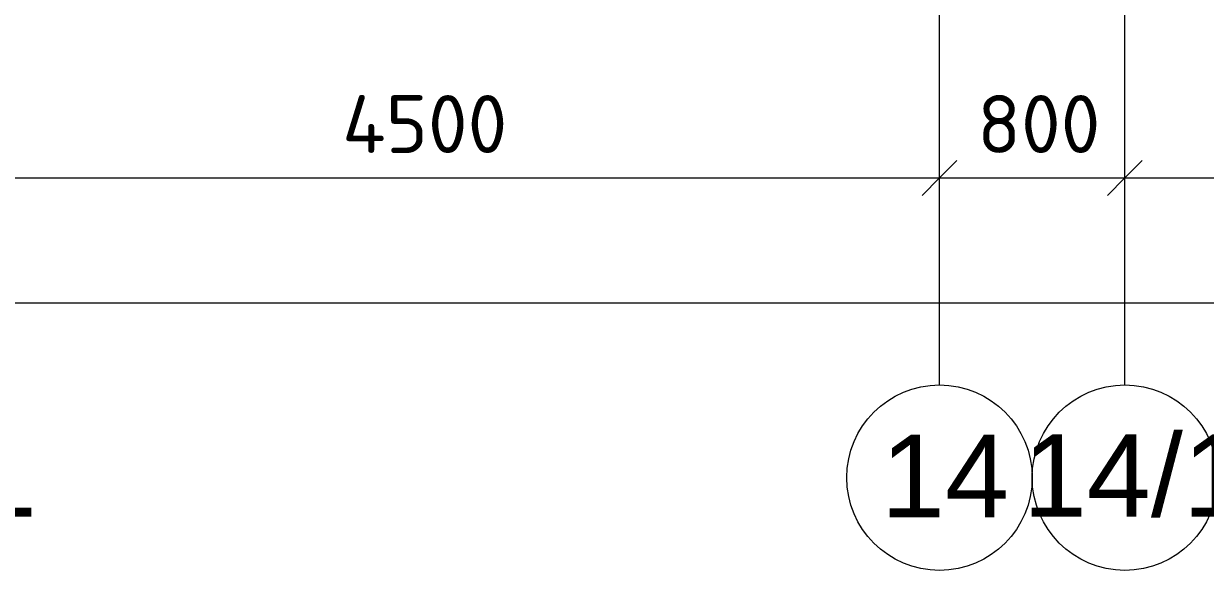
# Model space of a CAD drawing. Header units: millimetres. Extents: x -3817 to 677485, y -22715 to 103890.
# Drawn here: x 43951 to 49051, y -795 to 1564 of the extents above; entities that cross this region are included whole.
import ezdxf

# ---------------------------------------------------------------- set-up
doc = ezdxf.new("R2010")
doc.units = ezdxf.units.MM
doc.layers.add('PDF _Геометрия', color=7, linetype='Continuous', true_color=0x1d1d1d)
doc.layers.add('PDF _Текст', color=7, linetype='Continuous')
doc.styles.add('PDF ArialMT', font='arial.ttf')
doc.styles.add('PDF ISOCPEUR', font='isocpeur.ttf')

msp = doc.modelspace()

# ---------------------------------------------------------------- linework, layer by layer
at = {"layer": 'PDF _Геометрия', "color": 253, "lineweight": 9, "true_color": 0xaaaaaa}
for points in [[(47903.3, 5.1), (47903.3, 2505.1), (47903.3, 4338.5)], [(48703.3, 5.1), (48703.3, 2505.1), (48703.3, 4338.5)]]:
    msp.add_lwpolyline(points, dxfattribs=at)
at = {"layer": 'PDF _Геометрия', "color": 7, "lineweight": 9}
for points in [[(38553.3, 1018.2), (38553.3, 898.2), (39003.3, 898.2), (42603.3, 898.2), (43403.3, 898.2), (47903.3, 898.2), (48703.3, 898.2), (52403.3, 898.2), (54703.3, 898.2), (56903.3, 898.2), (60703.3, 898.2), (61403.3, 898.2), (65903.3, 898.2), (66703.3, 898.2), (70803.3, 898.2), (72203.3, 898.2), (75103.3, 898.2), (75803.3, 898.2), (80903.3, 898.2), (84803.3, 898.2), (85103.3, 898.2), (85103.3, 1018.2)], [(47903.3, 704.3), (47903.3, 898.2), (47903.3, 1018.2)], [(48703.3, 704.3), (48703.3, 898.2), (48703.3, 1018.2)], [(38433.3, 359.3), (84923.3, 359.3)]]:
    msp.add_lwpolyline(points, dxfattribs=at)
at = {"layer": 'PDF _Геометрия', "color": 7, "lineweight": 20}
for points in [[(47978.3, 973.2), (47903.3, 898.2), (47828.3, 823.2)], [(48778.3, 973.2), (48703.3, 898.2), (48628.3, 823.2)]]:
    msp.add_lwpolyline(points, dxfattribs=at)
at = {"layer": 'PDF _Геометрия', "color": 253, "lineweight": 9, "true_color": 0xaaaaaa}
for centre in [(47903.3, -394.9), (48703.3, -394.9)]:
    msp.add_circle(centre, 400, dxfattribs=at)
at = {"layer": 'PDF _Геометрия', "color": 253, "lineweight": 20, "true_color": 0xaaaaaa}
for centre in [(47903.3, -394.9), (48703.3, -394.9)]:
    msp.add_circle(centre, 400, dxfattribs=at)

# ---------------------------------------------------------------- texts
at = {"layer": 'PDF _Текст', "char_height": 250.11, "attachment_point": 4, "style": 'PDF ISOCPEUR'}
for s, insert in [('4500', (45325.3, 1131)), ('800', (48066.2, 1131))]:
    msp.add_mtext(s, dxfattribs=dict(at, insert=insert))
at = {"layer": 'PDF _Текст', "color": 9, "true_color": 0xbebebe, "char_height": 355.6, "attachment_point": 4, "style": 'PDF ArialMT'}
for s, insert in [('13 13/1', (42350.6, -387.7)), ('14/1', (48263, -387.7)), ('14', (47650.6, -387.7))]:
    msp.add_mtext(s, dxfattribs=dict(at, insert=insert))

doc.saveas('drawing.dxf')
